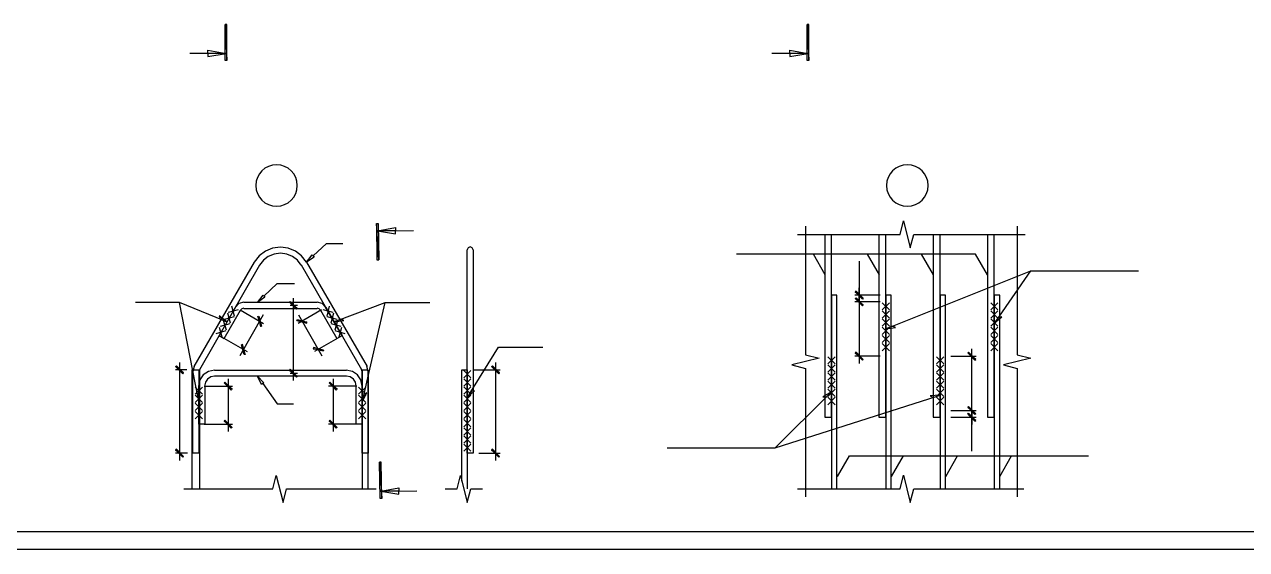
# Model space of a CAD drawing. Extents: x -1 to 315, y 0 to 224.
# Drawn here: x 53 to 142.3, y 0 to 38.4 of the extents above; entities that cross this region are included whole.
import ezdxf

# ---------------------------------------------------------------- set-up
doc = ezdxf.new("R2010")
doc.units = 0
doc.header["$MEASUREMENT"] = 0
doc.layers.add('UNDERLAY', color=8, linetype='Continuous')

msp = doc.modelspace()

# ---------------------------------------------------------------- linework, layer by layer
at = {"layer": 'UNDERLAY'}
for p, q in [((67.801, 38.362), (67.667, 38.362)), ((67.667, 38.362), (67.801, 35.719)), ((67.667, 38.362), (67.801, 35.719)), ((67.667, 35.719), (67.667, 38.362)), ((67.801, 35.719), (67.801, 38.362)), ((110.342, 38.362), (110.219, 38.362)), ((110.219, 38.362), (110.342, 35.719)), ((110.219, 38.362), (110.342, 35.719)), ((110.219, 35.719), (110.219, 38.362)), ((110.342, 35.719), (110.342, 38.362)), ((67.734, 36.245), (65.091, 36.245)), ((66.413, 36.481), (67.734, 36.245)), ((66.413, 36.245), (66.413, 36.481)), ((67.734, 36.245), (66.413, 36.245)), ((67.734, 36.245), (66.413, 36.245)), ((66.413, 36.245), (66.413, 36.01)), ((66.413, 36.01), (67.734, 36.245)), ((110.275, 36.245), (107.631, 36.245)), ((108.953, 36.481), (110.275, 36.245)), ((108.953, 36.245), (108.953, 36.481)), ((110.275, 36.245), (108.953, 36.245)), ((110.275, 36.245), (108.953, 36.245)), ((108.953, 36.245), (108.953, 36.01)), ((108.953, 36.01), (110.275, 36.245)), ((67.801, 35.719), (67.667, 35.719)), ((110.342, 35.719), (110.219, 35.719)), ((70.576, 27.855), (70.352, 27.669)), ((70.834, 27.994), (70.576, 27.855)), ((71.119, 28.083), (70.834, 27.994)), ((71.425, 28.114), (71.119, 28.083)), ((71.731, 28.083), (71.425, 28.114)), ((72.016, 27.994), (71.731, 28.083)), ((72.273, 27.855), (72.016, 27.994)), ((72.498, 27.669), (72.273, 27.855)), ((116.69, 27.855), (116.465, 27.669)), ((116.947, 27.994), (116.69, 27.855)), ((117.232, 28.083), (116.947, 27.994)), ((117.538, 28.114), (117.232, 28.083)), ((117.844, 28.083), (117.538, 28.114)), ((118.129, 27.994), (117.844, 28.083)), ((118.387, 27.855), (118.129, 27.994)), ((118.611, 27.669), (118.387, 27.855)), ((69.938, 26.902), (69.907, 26.596)), ((70.026, 27.187), (69.938, 26.902)), ((70.166, 27.445), (70.026, 27.187)), ((70.352, 27.669), (70.166, 27.445)), ((72.683, 27.445), (72.498, 27.669)), ((72.823, 27.187), (72.683, 27.445)), ((72.912, 26.902), (72.823, 27.187)), ((72.942, 26.596), (72.912, 26.902)), ((116.051, 26.902), (116.02, 26.596)), ((116.14, 27.187), (116.051, 26.902)), ((116.28, 27.445), (116.14, 27.187)), ((116.465, 27.669), (116.28, 27.445)), ((118.797, 27.445), (118.611, 27.669)), ((118.937, 27.187), (118.797, 27.445)), ((119.025, 26.902), (118.937, 27.187)), ((119.056, 26.596), (119.025, 26.902)), ((69.907, 26.596), (69.938, 26.29)), ((69.938, 26.29), (70.026, 26.005)), ((70.026, 26.005), (70.166, 25.748)), ((72.683, 25.748), (72.823, 26.005)), ((72.823, 26.005), (72.912, 26.29)), ((72.912, 26.29), (72.942, 26.596)), ((116.02, 26.596), (116.051, 26.29)), ((116.051, 26.29), (116.14, 26.005)), ((116.14, 26.005), (116.28, 25.748)), ((118.797, 25.748), (118.937, 26.005)), ((118.937, 26.005), (119.025, 26.29)), ((119.025, 26.29), (119.056, 26.596)), ((70.166, 25.748), (70.352, 25.523)), ((70.352, 25.523), (70.576, 25.338)), ((70.576, 25.338), (70.834, 25.198)), ((70.834, 25.198), (71.119, 25.109)), ((71.119, 25.109), (71.425, 25.078)), ((71.425, 25.078), (71.731, 25.109)), ((71.731, 25.109), (72.016, 25.198)), ((72.016, 25.198), (72.273, 25.338)), ((72.273, 25.338), (72.498, 25.523)), ((72.498, 25.523), (72.683, 25.748)), ((116.28, 25.748), (116.465, 25.523)), ((116.465, 25.523), (116.69, 25.338)), ((116.69, 25.338), (116.947, 25.198)), ((116.947, 25.198), (117.232, 25.109)), ((117.232, 25.109), (117.538, 25.078)), ((117.538, 25.078), (117.844, 25.109)), ((117.844, 25.109), (118.129, 25.198)), ((118.129, 25.198), (118.387, 25.338)), ((118.387, 25.338), (118.611, 25.523)), ((118.611, 25.523), (118.797, 25.748)), ((78.89, 21.169), (78.722, 23.813)), ((78.722, 23.813), (78.756, 21.169)), ((78.89, 21.169), (78.722, 23.813)), ((78.722, 23.813), (78.857, 23.813)), ((78.801, 23.286), (80.122, 23.533)), ((78.801, 23.286), (81.444, 23.32)), ((80.122, 23.286), (78.801, 23.286)), ((80.122, 23.286), (78.801, 23.286)), ((78.801, 23.286), (80.122, 23.073)), ((78.857, 23.813), (78.89, 21.169)), ((80.122, 23.533), (80.122, 23.286)), ((80.122, 23.073), (80.122, 23.286)), ((110.095, 23.622), (110.095, 14.225)), ((117.006, 23.029), (117.264, 24.025)), ((117.264, 24.025), (117.757, 22.032)), ((125.575, 23.622), (125.575, 14.225)), ((74.096, 21.449), (75.071, 22.368)), ((75.071, 22.368), (76.258, 22.368)), ((109.502, 23.029), (117.006, 23.029)), ((111.495, 23.029), (111.495, 9.666)), ((111.988, 9.666), (111.988, 23.029)), ((115.461, 23.029), (115.461, 9.666)), ((115.964, 9.666), (115.964, 23.029)), ((117.757, 22.032), (118.003, 23.029)), ((118.003, 23.029), (126.157, 23.029)), ((119.437, 23.029), (119.437, 9.666)), ((119.93, 9.666), (119.93, 23.029)), ((123.402, 23.029), (123.402, 9.666)), ((123.894, 9.666), (123.894, 23.029)), ((70.153, 21.447), (69.799, 20.988)), ((70.605, 21.793), (70.153, 21.447)), ((71.131, 22.012), (70.605, 21.793)), ((71.245, 21.59), (70.823, 21.415)), ((71.705, 22.088), (71.131, 22.012)), ((71.705, 21.651), (71.245, 21.59)), ((72.279, 22.012), (71.705, 22.088)), ((72.165, 21.59), (71.705, 21.651)), ((72.587, 21.415), (72.165, 21.59)), ((72.805, 21.793), (72.279, 22.012)), ((73.257, 21.447), (72.805, 21.793)), ((73.611, 20.988), (73.257, 21.447)), ((73.626, 20.99), (74.029, 21.528)), ((74.029, 21.528), (74.175, 21.371)), ((85.427, 22.045), (85.364, 21.891)), ((85.364, 7.045), (85.364, 21.886)), ((85.581, 22.11), (85.427, 22.045)), ((85.736, 22.047), (85.581, 22.11)), ((85.801, 21.893), (85.736, 22.047)), ((85.801, 21.886), (85.801, 7.045)), ((122.528, 21.573), (105.044, 21.573)), ((111.54, 20.061), (110.667, 21.573)), ((115.494, 20.061), (114.621, 21.573)), ((119.448, 20.061), (118.574, 21.573)), ((123.402, 20.061), (122.528, 21.573)), ((65.405, 13.362), (69.806, 20.99)), ((70.187, 20.766), (65.786, 13.139)), ((70.461, 21.137), (70.177, 20.769)), ((70.823, 21.415), (70.461, 21.137)), ((72.949, 21.137), (72.587, 21.415)), ((73.232, 20.769), (72.949, 21.137)), ((77.658, 13.139), (73.245, 20.766)), ((74.175, 21.371), (73.626, 20.99)), ((73.626, 20.99), (78.039, 13.362)), ((78.756, 21.169), (78.89, 21.169)), ((114.027, 21.068), (114.027, 18.593)), ((116.211, 16.219), (126.56, 20.352)), ((124.051, 16.745), (126.56, 20.352)), ((126.56, 20.352), (134.435, 20.352)), ((70.501, 18.515), (71.476, 19.444)), ((71.476, 19.444), (72.73, 19.444)), ((113.792, 18.884), (113.736, 18.828)), ((113.736, 18.828), (114.318, 18.358)), ((113.736, 18.828), (114.318, 18.358)), ((114.262, 18.302), (113.736, 18.828)), ((114.318, 18.358), (113.792, 18.884)), ((114.027, 18.593), (114.027, 19.12)), ((64.341, 18.044), (61.104, 18.044)), ((65.696, 11.066), (64.341, 18.044)), ((67.555, 16.745), (64.341, 18.044)), ((68.673, 17.971), (68.412, 17.711)), ((69.028, 18.067), (68.673, 17.971)), ((74.399, 18.056), (69.034, 18.056)), ((70.031, 18.056), (70.434, 18.593)), ((70.58, 18.436), (70.031, 18.056)), ((70.434, 18.593), (70.58, 18.436)), ((72.36, 18.078), (72.416, 18.134)), ((72.943, 17.608), (72.36, 18.078)), ((72.36, 18.078), (72.887, 17.551)), ((72.943, 17.608), (72.36, 18.078)), ((72.416, 18.134), (72.943, 17.608)), ((72.651, 18.369), (72.651, 12.354)), ((74.749, 17.971), (74.393, 18.067)), ((75.009, 17.711), (74.749, 17.971)), ((75.878, 16.734), (79.372, 18.044)), ((77.748, 11.055), (79.372, 18.044)), ((79.372, 18.044), (82.62, 18.044)), ((112.392, 18.593), (111.988, 18.593)), ((111.988, 18.593), (111.988, 4.435)), ((112.392, 4.435), (112.392, 18.593)), ((115.561, 18.593), (113.702, 18.593)), ((115.561, 18.1), (113.702, 18.1)), ((115.561, 18.1), (113.702, 18.1)), ((113.736, 18.336), (113.792, 18.391)), ((113.736, 18.336), (113.792, 18.391)), ((114.318, 17.865), (113.736, 18.336)), ((113.736, 18.336), (114.262, 17.809)), ((114.318, 17.865), (113.736, 18.336)), ((114.318, 17.865), (113.736, 18.336)), ((113.736, 18.336), (114.262, 17.809)), ((114.318, 17.865), (113.736, 18.336)), ((113.792, 18.391), (114.318, 17.865)), ((113.792, 18.391), (114.318, 17.865)), ((114.027, 18.627), (114.027, 13.598)), ((114.027, 18.593), (114.027, 18.1)), ((114.027, 18.1), (114.027, 18.593)), ((114.027, 18.1), (114.027, 17.574)), ((114.318, 18.358), (114.262, 18.302)), ((116.222, 17.507), (115.696, 18.033)), ((116.222, 18.033), (115.696, 17.507)), ((116.357, 18.593), (115.964, 18.593)), ((115.964, 18.593), (115.964, 4.435)), ((115.964, 18.1), (115.964, 14.124)), ((116.357, 4.435), (116.357, 18.593)), ((120.322, 18.593), (119.93, 18.593)), ((119.93, 18.593), (119.93, 4.435)), ((120.322, 4.435), (120.322, 18.593)), ((124.163, 17.507), (123.637, 18.033)), ((124.163, 18.033), (123.637, 17.507)), ((124.298, 18.593), (123.894, 18.593)), ((123.894, 18.593), (123.894, 4.435)), ((123.894, 18.1), (123.894, 14.124)), ((124.298, 4.435), (124.298, 18.593)), ((67.219, 17.07), (67.309, 16.835)), ((67.801, 16.644), (67.219, 17.07)), ((68.418, 17.708), (67.231, 15.636)), ((68.418, 17.708), (67.231, 15.636)), ((68.317, 17.003), (67.589, 16.801)), ((67.6, 15.423), (68.787, 17.484)), ((68.048, 16.543), (67.858, 17.26)), ((68.608, 17.518), (67.891, 17.316)), ((68.351, 17.059), (68.149, 17.776)), ((70.456, 17.137), (68.731, 14.158)), ((68.754, 17.507), (70.467, 16.521)), ((68.891, 17.593), (68.791, 17.493)), ((69.028, 17.63), (68.891, 17.593)), ((69.034, 17.619), (74.399, 17.619)), ((70.053, 17.025), (70.131, 17.048)), ((70.322, 16.331), (70.053, 17.025)), ((70.053, 17.025), (70.243, 16.308)), ((70.322, 16.331), (70.053, 17.025)), ((70.131, 17.048), (70.322, 16.331)), ((72.416, 17.843), (72.965, 17.843)), ((72.887, 17.551), (72.943, 17.608)), ((74.713, 17.507), (73.01, 16.521)), ((73.021, 17.137), (74.735, 14.158)), ((74.53, 17.593), (74.393, 17.63)), ((74.631, 17.493), (74.53, 17.593)), ((74.645, 17.484), (75.833, 15.423)), ((75.553, 17.316), (74.825, 17.518)), ((76.213, 15.636), (75.015, 17.708)), ((75.026, 17.708), (76.213, 15.636)), ((75.283, 17.776), (75.093, 17.059)), ((75.844, 16.801), (75.127, 17.003)), ((75.586, 17.26), (75.384, 16.543)), ((114.262, 17.809), (114.318, 17.865)), ((114.262, 17.809), (114.318, 17.865)), ((116.222, 16.913), (115.696, 17.439)), ((116.222, 17.439), (115.696, 16.913)), ((124.163, 16.913), (123.637, 17.439)), ((124.163, 17.439), (123.637, 16.913)), ((123.894, 16.532), (124.443, 17.003)), ((124.443, 17.003), (124.197, 16.958)), ((67.454, 15.513), (67.264, 16.23)), ((68.014, 16.487), (67.298, 16.286)), ((67.309, 16.835), (67.801, 16.644)), ((67.757, 16.028), (67.555, 16.745)), ((70.243, 16.308), (70.322, 16.331)), ((72.909, 16.734), (72.932, 16.812)), ((73.648, 16.622), (72.909, 16.734)), ((72.909, 16.734), (73.637, 16.543)), ((73.648, 16.622), (72.909, 16.734)), ((72.932, 16.812), (73.648, 16.622)), ((73.637, 16.543), (73.648, 16.622)), ((76.146, 16.286), (75.418, 16.487)), ((76.123, 16.823), (75.631, 16.644)), ((75.631, 16.644), (76.348, 16.723)), ((75.878, 16.745), (75.687, 16.028)), ((76.18, 16.23), (75.978, 15.513)), ((76.348, 16.723), (76.123, 16.823)), ((116.222, 16.308), (115.696, 16.846)), ((116.222, 16.846), (115.696, 16.308)), ((116.222, 15.715), (115.696, 16.252)), ((116.222, 16.252), (115.696, 15.715)), ((116.457, 16.308), (115.964, 16.118)), ((115.964, 16.118), (116.681, 16.219)), ((116.681, 16.219), (116.457, 16.308)), ((124.163, 16.308), (123.637, 16.846)), ((124.163, 16.846), (123.637, 16.308)), ((124.163, 15.715), (123.637, 16.252)), ((124.163, 16.252), (123.637, 15.715)), ((124.197, 16.958), (123.894, 16.532)), ((67.723, 15.972), (66.995, 15.771)), ((67.231, 15.636), (67.6, 15.423)), ((67.566, 15.446), (69.269, 14.46)), ((75.9, 15.446), (74.197, 14.46)), ((76.437, 15.771), (75.72, 15.972)), ((75.833, 15.423), (76.213, 15.636)), ((116.222, 15.121), (115.696, 15.647)), ((116.222, 15.647), (115.696, 15.121)), ((124.163, 15.121), (123.637, 15.647)), ((124.163, 15.647), (123.637, 15.121)), ((68.944, 14.986), (68.866, 14.964)), ((68.866, 14.964), (69.135, 14.259)), ((68.866, 14.964), (69.135, 14.259)), ((69.056, 14.247), (68.866, 14.964)), ((69.135, 14.259), (68.944, 14.986)), ((74.119, 14.751), (74.096, 14.673)), ((74.096, 14.673), (74.847, 14.561)), ((74.096, 14.673), (74.847, 14.561)), ((74.825, 14.483), (74.096, 14.673)), ((74.847, 14.561), (74.119, 14.751)), ((74.847, 14.561), (74.825, 14.483)), ((85.51, 11.324), (87.649, 14.796)), ((87.649, 14.796), (90.886, 14.796)), ((113.792, 14.426), (113.736, 14.371)), ((113.736, 14.371), (114.318, 13.889)), ((113.736, 14.371), (114.318, 13.889)), ((114.262, 13.833), (113.736, 14.371)), ((114.318, 13.889), (113.792, 14.426)), ((116.222, 14.527), (115.696, 15.054)), ((116.222, 15.054), (115.696, 14.527)), ((121.957, 14.371), (122.013, 14.426)), ((122.539, 13.889), (121.957, 14.371)), ((121.957, 14.371), (122.483, 13.833)), ((122.539, 13.889), (121.957, 14.371)), ((122.013, 14.426), (122.539, 13.889)), ((122.248, 9.633), (122.248, 14.662)), ((124.163, 14.527), (123.637, 15.054)), ((124.163, 15.054), (123.637, 14.527)), ((64.049, 13.374), (64.105, 13.43)), ((64.105, 13.43), (64.632, 12.903)), ((64.341, 13.665), (64.341, 6.507)), ((69.135, 14.259), (69.056, 14.247)), ((87.145, 13.374), (87.201, 13.43)), ((87.201, 13.43), (87.727, 12.903)), ((87.437, 13.665), (87.437, 6.507)), ((111.092, 13.979), (109.099, 13.486)), ((109.099, 13.486), (110.095, 13.239)), ((110.095, 14.225), (111.092, 13.979)), ((112.257, 13.564), (111.731, 14.091)), ((112.257, 14.091), (111.731, 13.564)), ((112.257, 12.97), (111.731, 13.497)), ((112.257, 13.497), (111.731, 12.97)), ((111.988, 14.158), (111.988, 10.193)), ((115.561, 14.124), (113.702, 14.124)), ((114.318, 13.889), (114.262, 13.833)), ((120.198, 13.564), (119.661, 14.091)), ((120.198, 14.091), (119.661, 13.564)), ((120.198, 12.97), (119.661, 13.497)), ((120.198, 13.497), (119.661, 12.97)), ((119.93, 14.158), (119.93, 10.193)), ((120.714, 14.124), (122.573, 14.124)), ((122.483, 13.833), (122.539, 13.889)), ((126.56, 13.979), (124.578, 13.486)), ((124.578, 13.486), (125.575, 13.239)), ((125.575, 14.225), (126.56, 13.979)), ((64.856, 13.139), (64.027, 13.139)), ((64.632, 12.903), (64.049, 13.374)), ((64.049, 13.374), (64.576, 12.847)), ((64.632, 12.903), (64.049, 13.374)), ((64.576, 12.847), (64.632, 12.903)), ((65.248, 4.435), (65.248, 13.139)), ((65.248, 13.139), (65.797, 13.139)), ((65.399, 13.365), (65.304, 13.009)), ((65.304, 7.045), (65.304, 13.004)), ((65.778, 13.147), (65.74, 13.009)), ((65.741, 13.004), (65.741, 7.045)), ((65.797, 13.139), (65.797, 4.435)), ((66.069, 12.765), (65.821, 12.397)), ((66.438, 13.014), (66.069, 12.765)), ((66.609, 12.612), (66.379, 12.457)), ((66.889, 13.105), (66.438, 13.014)), ((66.89, 12.668), (66.609, 12.612)), ((66.894, 13.094), (76.538, 13.094)), ((76.538, 12.657), (66.894, 12.657)), ((70.322, 12.063), (70.031, 12.657)), ((70.031, 12.657), (70.501, 12.186)), ((72.416, 13.172), (72.36, 13.116)), ((72.36, 13.116), (72.943, 12.646)), ((72.36, 13.116), (72.943, 12.646)), ((72.887, 12.589), (72.36, 13.116)), ((72.943, 12.646), (72.416, 13.172)), ((72.416, 12.881), (72.965, 12.881)), ((72.943, 12.646), (72.887, 12.589)), ((76.974, 13.013), (76.522, 13.105)), ((76.814, 12.611), (76.533, 12.668)), ((77.044, 12.456), (76.814, 12.611)), ((77.342, 12.765), (76.974, 13.013)), ((77.59, 12.396), (77.342, 12.765)), ((77.68, 13.008), (77.643, 13.152)), ((77.692, 7.045), (77.692, 13.004)), ((77.714, 4.435), (77.714, 13.139)), ((77.714, 13.139), (78.106, 13.139)), ((78.117, 13.008), (78.021, 13.37)), ((78.106, 13.139), (78.106, 4.435)), ((78.129, 13.004), (78.129, 7.045)), ((84.972, 5.007), (84.972, 13.139)), ((84.972, 13.139), (85.364, 13.139)), ((85.633, 12.545), (85.107, 13.071)), ((85.633, 13.071), (85.107, 12.545)), ((85.364, 13.139), (85.364, 4.435)), ((85.364, 13.139), (85.364, 7.045)), ((85.767, 13.139), (87.761, 13.139)), ((87.727, 12.903), (87.145, 13.374)), ((87.145, 13.374), (87.672, 12.847)), ((87.727, 12.903), (87.145, 13.374)), ((87.672, 12.847), (87.727, 12.903)), ((110.095, 13.239), (110.095, 3.842)), ((112.257, 12.377), (111.731, 12.903)), ((112.257, 12.903), (111.731, 12.377)), ((120.198, 12.377), (119.661, 12.903)), ((120.198, 12.903), (119.661, 12.377)), ((125.575, 13.239), (125.575, 3.842)), ((66.009, 11.346), (65.483, 11.873)), ((66.009, 11.873), (65.483, 11.346)), ((65.821, 12.397), (65.73, 11.946)), ((65.741, 9.162), (65.741, 11.94)), ((65.741, 11.94), (65.741, 9.162)), ((66.144, 11.94), (68.205, 11.94)), ((66.224, 12.228), (66.166, 11.947)), ((66.178, 11.94), (66.178, 9.162)), ((66.379, 12.457), (66.224, 12.228)), ((67.589, 12.175), (67.645, 12.231)), ((68.171, 11.705), (67.589, 12.175)), ((67.589, 12.175), (68.115, 11.649)), ((68.171, 11.705), (67.589, 12.175)), ((67.645, 12.231), (68.171, 11.705)), ((67.88, 12.466), (67.88, 8.636)), ((68.115, 11.649), (68.171, 11.705)), ((70.501, 12.186), (70.322, 12.063)), ((70.411, 12.119), (71.476, 10.641)), ((77.289, 11.94), (75.228, 11.94)), ((75.261, 12.175), (75.317, 12.231)), ((75.844, 11.705), (75.261, 12.175)), ((75.261, 12.175), (75.788, 11.649)), ((75.844, 11.705), (75.261, 12.175)), ((75.317, 12.231), (75.844, 11.705)), ((75.553, 12.466), (75.553, 8.636)), ((75.788, 11.649), (75.844, 11.705)), ((77.198, 12.226), (77.044, 12.456)), ((77.255, 11.944), (77.198, 12.226)), ((77.255, 9.162), (77.255, 11.94)), ((77.949, 11.346), (77.423, 11.873)), ((77.949, 11.873), (77.423, 11.346)), ((77.681, 11.944), (77.59, 12.396)), ((77.692, 11.94), (77.692, 9.162)), ((77.692, 11.94), (77.692, 9.162)), ((85.633, 11.94), (85.107, 12.478)), ((85.633, 12.478), (85.107, 11.94)), ((85.633, 11.346), (85.107, 11.884)), ((85.633, 11.884), (85.107, 11.346)), ((112.257, 11.783), (111.731, 12.309)), ((112.257, 12.309), (111.731, 11.783)), ((112.257, 11.178), (111.731, 11.716)), ((112.257, 11.716), (111.731, 11.178)), ((120.198, 11.783), (119.661, 12.309)), ((120.198, 12.309), (119.661, 11.783)), ((120.198, 11.178), (119.661, 11.716)), ((120.198, 11.716), (119.661, 11.178)), ((66.009, 10.753), (65.483, 11.279)), ((66.009, 11.279), (65.483, 10.753)), ((65.786, 11.526), (65.64, 11.324)), ((65.64, 11.324), (65.741, 10.797)), ((65.741, 10.797), (65.786, 11.526)), ((77.949, 10.753), (77.423, 11.279)), ((77.949, 11.279), (77.423, 10.753)), ((77.692, 10.797), (78.016, 11.447)), ((77.804, 11.313), (77.692, 10.797)), ((78.016, 11.447), (77.804, 11.313)), ((85.633, 10.753), (85.107, 11.279)), ((85.633, 11.279), (85.107, 10.753)), ((85.364, 11.1), (85.891, 11.604)), ((85.644, 11.548), (85.364, 11.1)), ((85.891, 11.604), (85.644, 11.548)), ((111.798, 11.324), (107.855, 7.404)), ((119.683, 11.189), (107.855, 7.404)), ((111.988, 11.514), (111.361, 11.145)), ((111.361, 11.145), (111.619, 11.145)), ((111.619, 11.145), (111.988, 11.514)), ((112.257, 10.584), (111.731, 11.122)), ((112.257, 11.122), (111.731, 10.584)), ((119.93, 11.268), (119.201, 11.223)), ((119.201, 11.223), (119.426, 11.111)), ((119.426, 11.111), (119.93, 11.268)), ((120.198, 10.584), (119.661, 11.122)), ((120.198, 11.122), (119.661, 10.584)), ((66.009, 10.159), (65.483, 10.685)), ((66.009, 10.685), (65.483, 10.159)), ((66.009, 9.554), (65.483, 10.092)), ((66.009, 10.092), (65.483, 9.554)), ((71.476, 10.641), (72.663, 10.641)), ((77.949, 10.159), (77.423, 10.685)), ((77.949, 10.685), (77.423, 10.159)), ((77.949, 9.554), (77.423, 10.092)), ((77.949, 10.092), (77.423, 9.554)), ((85.633, 10.159), (85.107, 10.685)), ((85.633, 10.685), (85.107, 10.159)), ((85.633, 9.565), (85.107, 10.092)), ((85.633, 10.092), (85.107, 9.565)), ((120.714, 10.159), (122.573, 10.159)), ((120.714, 10.159), (122.573, 10.159)), ((122.013, 10.45), (121.957, 10.394)), ((122.013, 10.45), (121.957, 10.394)), ((121.957, 10.394), (122.539, 9.924)), ((121.957, 10.394), (122.539, 9.924)), ((122.483, 9.868), (121.957, 10.394)), ((121.957, 10.394), (122.539, 9.924)), ((121.957, 10.394), (122.539, 9.924)), ((122.483, 9.868), (121.957, 10.394)), ((121.957, 9.901), (122.013, 9.957)), ((122.539, 9.431), (121.957, 9.901)), ((121.957, 9.901), (122.483, 9.375)), ((122.539, 9.431), (121.957, 9.901)), ((122.539, 9.924), (122.013, 10.45)), ((122.539, 9.924), (122.013, 10.45)), ((122.013, 9.957), (122.539, 9.431)), ((122.248, 10.159), (122.248, 10.685)), ((122.248, 9.666), (122.248, 10.159)), ((122.248, 10.159), (122.248, 9.666)), ((122.539, 9.924), (122.483, 9.868)), ((122.539, 9.924), (122.483, 9.868)), ((66.178, 9.162), (65.741, 9.162)), ((66.144, 9.162), (68.205, 9.162)), ((67.645, 9.453), (67.589, 9.397)), ((67.589, 9.397), (68.171, 8.927)), ((67.589, 9.397), (68.171, 8.927)), ((68.115, 8.871), (67.589, 9.397)), ((68.171, 8.927), (67.645, 9.453)), ((77.289, 9.162), (75.228, 9.162)), ((75.317, 9.453), (75.261, 9.397)), ((75.261, 9.397), (75.844, 8.927)), ((75.261, 9.397), (75.844, 8.927)), ((75.788, 8.871), (75.261, 9.397)), ((75.844, 8.927), (75.317, 9.453)), ((77.692, 9.162), (77.255, 9.162)), ((85.633, 8.972), (85.107, 9.498)), ((85.633, 9.498), (85.107, 8.972)), ((111.495, 9.666), (111.988, 9.666)), ((115.461, 9.666), (115.964, 9.666)), ((119.437, 9.666), (119.93, 9.666)), ((120.714, 9.666), (122.573, 9.666)), ((122.248, 9.666), (122.248, 9.129)), ((122.248, 7.18), (122.248, 9.666)), ((122.483, 9.375), (122.539, 9.431)), ((123.402, 9.666), (123.894, 9.666)), ((68.171, 8.927), (68.115, 8.871)), ((75.844, 8.927), (75.788, 8.871)), ((85.633, 8.367), (85.107, 8.904)), ((85.633, 8.904), (85.107, 8.367)), ((85.633, 7.773), (85.107, 8.311)), ((85.633, 8.311), (85.107, 7.773)), ((64.105, 7.337), (64.049, 7.28)), ((64.049, 7.28), (64.632, 6.799)), ((64.049, 7.28), (64.632, 6.799)), ((64.576, 6.743), (64.049, 7.28)), ((64.632, 6.799), (64.105, 7.337)), ((85.633, 7.18), (85.107, 7.706)), ((85.633, 7.706), (85.107, 7.18)), ((87.201, 7.337), (87.145, 7.28)), ((87.145, 7.28), (87.727, 6.799)), ((87.145, 7.28), (87.727, 6.799)), ((87.672, 6.743), (87.145, 7.28)), ((87.727, 6.799), (87.201, 7.337)), ((107.855, 7.404), (99.981, 7.404)), ((64.912, 7.045), (64.027, 7.045)), ((64.632, 6.799), (64.576, 6.743)), ((65.741, 7.045), (65.304, 7.045)), ((78.129, 7.045), (77.692, 7.045)), ((79.08, 6.384), (78.958, 6.384)), ((78.958, 6.384), (79.125, 3.741)), ((78.958, 6.384), (79.125, 3.741)), ((78.991, 3.741), (78.958, 6.384)), ((79.125, 3.741), (79.08, 6.384)), ((85.801, 7.045), (85.364, 7.045)), ((86.204, 7.045), (87.761, 7.045)), ((87.727, 6.799), (87.672, 6.743)), ((112.425, 5.343), (113.299, 6.844)), ((113.299, 6.844), (130.783, 6.844)), ((116.39, 5.343), (117.253, 6.844)), ((120.344, 5.343), (121.206, 6.844)), ((124.298, 5.343), (125.161, 6.844)), ((71.162, 4.435), (71.408, 5.421)), ((71.408, 5.421), (71.901, 3.439)), ((84.625, 4.435), (84.872, 5.421)), ((84.872, 5.421), (85.364, 3.439)), ((117.006, 4.435), (117.264, 5.432)), ((117.264, 5.432), (117.757, 3.439)), ((79.047, 4.267), (80.369, 4.514)), ((80.369, 4.514), (80.369, 4.267)), ((64.654, 4.435), (71.162, 4.435)), ((71.901, 3.439), (72.148, 4.435)), ((72.148, 4.435), (78.7, 4.435)), ((79.125, 3.741), (78.991, 3.741)), ((79.047, 4.267), (81.69, 4.301)), ((80.369, 4.267), (79.047, 4.267)), ((80.369, 4.267), (79.047, 4.267)), ((79.047, 4.267), (80.369, 4.055)), ((80.369, 4.055), (80.369, 4.267)), ((83.752, 4.435), (84.625, 4.435)), ((85.364, 3.439), (85.622, 4.435)), ((85.622, 4.435), (86.484, 4.435)), ((109.502, 4.435), (117.006, 4.435)), ((117.757, 3.439), (118.003, 4.435)), ((118.003, 4.435), (126.045, 4.435)), ((5.291, 1.322), (313.265, 1.322)), ((314.553, 0), (0.004, 0))]:
    msp.add_line(p, q, dxfattribs=at)

doc.saveas('drawing.dxf')
